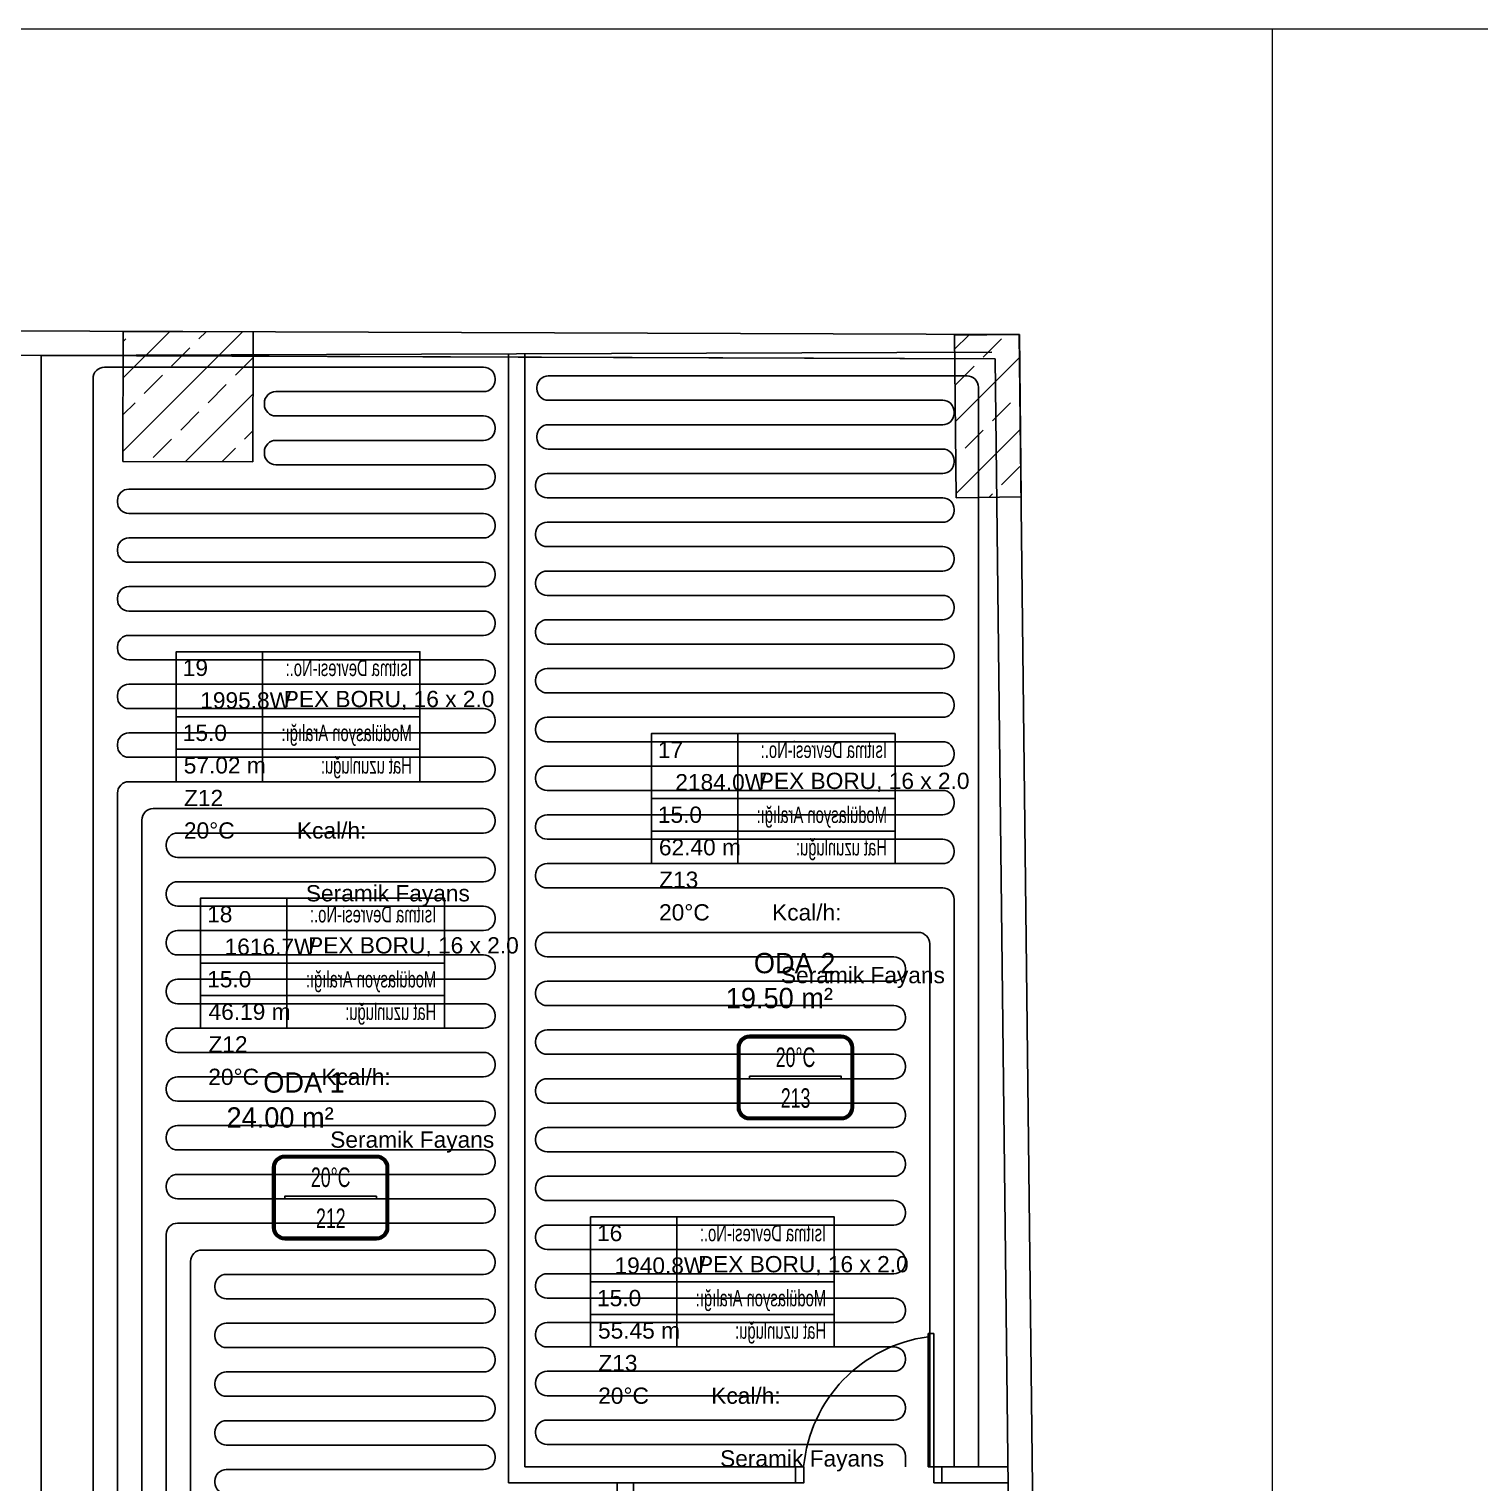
# Model space of a CAD drawing. Header units: centimetres. Extents: x 247996 to 315152, y -468471 to -440326.
# Drawn here: x 288279 to 289172, y -441221 to -440327 of the extents above; entities that cross this region are included whole.
import ezdxf
from ezdxf.enums import TextEntityAlignment as Align

# ---------------------------------------------------------------- set-up
doc = ezdxf.new("R2010")
doc.units = ezdxf.units.CM
doc.layers.add('SCOTT-ANTED', color=144, linetype='CONTINUOUS', lineweight=0)
for name, color, linetype in [('SCOTT-MKDU0', 50, 'CONTINUOUS'), ('SCOTT-MTY-ISIKAYBIMAHAL', 2, 'CONTINUOUS'), ('SCOTT-MTY-PEX-BORU', 1, 'CONTINUOUS'), ('SCOTT-MTY-RADYATÖR', 2, 'CONTINUOUS'), ('SCOTT-MTY-VANA', 1, 'Continuous')]:
    doc.layers.add(name, color=color, linetype=linetype)
doc.styles.add('MtXpl_Comic_Sans_MS', font='comic.ttf')
doc.styles.add('MTYCAPLT', font='arial.ttf')

# ---------------------------------------------------------------- blocks, each defined once
blk = doc.blocks.new('MTY-RADYATOR MAHAL0')
at = {"layer": 'SCOTT-MTY-ISIKAYBIMAHAL', "color": 2}
for points in [[(-35.71, 18.44), (-35.71, -18.44, 0.414214), (-28.21, -25.94), (28.21, -25.94, 0.414214), (35.71, -18.44), (35.71, 18.44, 0.414214), (28.21, 25.94), (-28.21, 25.94, 0.414214)], [(-34.21, 18.44), (-34.21, -18.44, 0.414214), (-28.21, -24.44), (28.21, -24.44, 0.414214), (34.21, -18.44), (34.21, 18.44, 0.414214), (28.21, 24.44), (-28.21, 24.44, 0.414214)]]:
    blk.add_lwpolyline(points, format="xyb", close=True, dxfattribs=at)
at = {"layer": 'SCOTT-MTY-ISIKAYBIMAHAL', "color": 4}
for points in [[(-35.21, 18.44), (-35.21, -18.44, 0.414214), (-28.21, -25.44), (28.21, -25.44, 0.414214), (35.21, -18.44), (35.21, 18.44, 0.414214), (28.21, 25.44), (-28.21, 25.44, 0.414214)], [(-34.71, 18.44), (-34.71, -18.44, 0.414214), (-28.21, -24.94), (28.21, -24.94, 0.414214), (34.71, -18.44), (34.71, 18.44, 0.414214), (28.21, 24.94), (-28.21, 24.94, 0.414214)]]:
    blk.add_lwpolyline(points, format="xyb", close=True, dxfattribs=at)
at = {"layer": 'SCOTT-MTY-ISIKAYBIMAHAL', "color": 2}
blk.add_lwpolyline([(-28.21, 0.75), (28.21, 0.75), (28.21, -0.75), (-28.21, -0.75)], close=True, dxfattribs=at)
at = {"layer": 'SCOTT-MTY-ISIKAYBIMAHAL', "color": 1, "style": 'MTYCAPLT', "width": 0.65}
for tag, p in [('MAHAL_001', (-14.86, 29.85)), ('NO_001', (-8.34, 6.72))]:
    blk.add_attdef(tag, p, '', height=12, rotation=359.99998, dxfattribs=at)
at = {"layer": 'SCOTT-MTY-ISIKAYBIMAHAL', "color": 4, "style": 'MTYCAPLT', "width": 0.65}
for tag, p in [('DERECE_001', (-22.83, -18.47)), ('ISIKAYBI_001', (-22.73, -41.1))]:
    blk.add_attdef(tag, p, '', height=12, rotation=359.99998, dxfattribs=at)
blk.add_attdef('ALAN', text='', height=12, rotation=359.99998, dxfattribs=at).set_placement((0, -50), align=Align.MIDDLE_CENTER)
blk = doc.blocks.new('MTY-ETIKET')
at = {"layer": 'SCOTT-MTY-RADYATÖR'}
for p, q in [((2.687, 0), (2.687, 8)), ((-7, 6), (8, 6)), ((-7, 4), (8, 4)), ((-7, 2), (8, 2))]:
    blk.add_line(p, q, dxfattribs=at)
blk.add_lwpolyline([(8, 0), (8, 8), (-7, 8), (-7, 0)], close=True, dxfattribs=at)
at = {"layer": 'SCOTT-MTY-RADYATÖR', "style": 'MTYCAPLT', "width": 0.65}
for s, p in [('Isıtma Devresi-No.:', (-6.5, 7)), ('Modülasyon Aralığı:', (-6.5, 3)), ('Hat uzunluğu:', (-6.5, 1))]:
    blk.add_text(s, height=1, rotation=359.99998, dxfattribs=at).set_placement(p, align=Align.MIDDLE_LEFT)
for tag, p in [('NO1_001', (5.8, 6.5)), ('AR_001', (6.25, 2.5)), ('UZ_001', (6.312, 0.509))]:
    blk.add_attdef(tag, p, '', height=1, rotation=359.99998, dxfattribs=at)
at = {"layer": 'SCOTT-MTY-RADYATÖR', "color": 2, "style": 'MTYCAPLT', "width": 0.65}
for tag, p in [('BORU_001', (-7.069, 4.59)), ('YER_001', (2.898, 4.5))]:
    blk.add_attdef(tag, p, '', height=1, dxfattribs=at)

msp = doc.modelspace()

# ---------------------------------------------------------------- linework, layer by layer
at = {"layer": 'SCOTT-ANTED'}
for p, q in [((315151.71, -440326.55), (278381.99, -440326.55)), ((289044.17, -440326.55), (289044.17, -447826.55))]:
    msp.add_line(p, q, dxfattribs=at)
at = {"layer": 'SCOTT-MKDU0', "color": 8, "ltscale": 0.03}
for p, q in [((288888.56, -440514.39), (287071.75, -440508.19)), ((287071.75, -440508.19), (288888.56, -440514.39)), ((288337.15, -440512.54), (288336.88, -440592.54)), ((288336.9, -440586.43), (288410.53, -440512.8)), ((288337.05, -440541.37), (288365.78, -440512.64)), ((288417.15, -440512.82), (288337.15, -440512.54)), ((288383.77, -440517.1), (288388.16, -440512.72)), ((288416.88, -440592.82), (288417.15, -440512.82)), ((288337.13, -440518.84), (288338.87, -440517.1)), ((288366.93, -440533.94), (288378.16, -440522.71)), ((288848.7, -440514.89), (288888.7, -440514.43)), ((288849.85, -440614.88), (288848.7, -440514.89)), ((288848.8, -440523.54), (288857.55, -440514.78)), ((288866.46, -440528.33), (288877.69, -440517.1)), ((288918.86, -443160.12), (288888.56, -440514.39)), ((288888.56, -440514.39), (288918.86, -443160.12)), ((288888.7, -440514.43), (288889.84, -440614.42)), ((288873.73, -440529.34), (287086.75, -440523.24)), ((288286.75, -440527.29), (288871.75, -440525.29)), ((288286.75, -440527.29), (288286.75, -441742.11)), ((288286.75, -441727.11), (288286.75, -440527.29)), ((288873.73, -440529.34), (288286.75, -440527.34)), ((288286.75, -440527.34), (288286.75, -441727.11)), ((288286.75, -440527.34), (288286.75, -441742.11)), ((288406.22, -440539.55), (288417.1, -440528.68)), ((288574.25, -440526.31), (288574.25, -441220.98)), ((288584.25, -440526.27), (288584.25, -441210.98)), ((288849.31, -440567.93), (288888.86, -440528.38)), ((288903.86, -443159.51), (288873.73, -440529.34)), ((288887.45, -441727.11), (288873.73, -440529.34)), ((288350.1, -440550.78), (288361.32, -440539.55)), ((288849.62, -440545.17), (288860.85, -440533.94)), ((288389.39, -440556.39), (288400.61, -440545.17)), ((288336.98, -440563.9), (288344.48, -440556.39)), ((288375.55, -440592.68), (288417.02, -440551.21)), ((288872.07, -440567.62), (288883.3, -440556.39)), ((288888.91, -440550.78), (288889.11, -440550.58)), ((288372.55, -440573.23), (288383.77, -440562)), ((288411.84, -440578.84), (288416.94, -440573.73)), ((288849.82, -440612.32), (288889.37, -440572.77)), ((288855.24, -440584.45), (288866.46, -440573.23)), ((288355.71, -440590.07), (288366.93, -440578.84)), ((288397.92, -440592.75), (288406.22, -440584.45)), ((288336.88, -440592.54), (288416.88, -440592.82)), ((288849.56, -440590.13), (288849.62, -440590.07)), ((288877.69, -440606.9), (288888.91, -440595.68)), ((288889.84, -440614.42), (288849.85, -440614.88)), ((288869.94, -440614.65), (288872.07, -440612.52)), ((288755.93, -441210.98), (288584.25, -441210.98)), ((288881.54, -441210.98), (288832.61, -441210.98)), ((288755.93, -441220.98), (288574.25, -441220.98)), ((288755.93, -441220.98), (288574.25, -441220.98)), ((288641.13, -441220.75), (288641.13, -441241.83)), ((288651.13, -441220.75), (288651.13, -441241.83)), ((288881.65, -441220.98), (288835.93, -441220.98))]:
    msp.add_line(p, q, dxfattribs=at)
msp.add_lwpolyline([(288835.93, -441210.98), (288832.61, -441210.98), (288832.61, -441129.11), (288835.93, -441129.11)], close=True, dxfattribs=at)
for points in [[(288750.93, -441220.98), (288755.93, -441220.98), (288755.93, -441210.98), (288750.93, -441210.98), (288750.93, -441220.98)], [(288835.93, -441220.98), (288840.93, -441220.98), (288840.93, -441210.98), (288835.93, -441210.98), (288835.93, -441220.98)]]:
    msp.add_lwpolyline(points, dxfattribs=at)
msp.add_arc((288844.49, -441219.2), 88.95, 97.67474, 174.69191, dxfattribs=at)
at = {"layer": 'SCOTT-MTY-PEX-BORU'}
for points in [[(288318.64, -441340.98), (288318.64, -440541.58, -0.414214), (288325.64, -440534.58), (288559, -440534.58, -0.414214), (288566, -440541.58), (288566, -440542.58, -0.414214), (288559, -440549.58), (288431.09, -440549.58, 0.414214), (288424.09, -440556.58), (288424.09, -440557.58, 0.414214), (288431.09, -440564.58), (288559, -440564.58, -0.414214), (288566, -440571.58), (288566, -440572.58, -0.414214), (288559, -440579.58), (288431.09, -440579.58, 0.414214), (288424.09, -440586.58), (288424.09, -440587.58, 0.414214), (288431.09, -440594.58), (288559, -440594.58, -0.414214), (288566, -440601.58), (288566, -440602.58, -0.414214), (288559, -440609.58), (288340.64, -440609.58, 0.414214), (288333.64, -440616.58), (288333.64, -440617.58, 0.414214), (288340.64, -440624.58), (288559, -440624.58, -0.414214), (288566, -440631.58), (288566, -440632.58, -0.414214), (288559, -440639.58), (288340.64, -440639.58, 0.414214), (288333.64, -440646.58), (288333.64, -440647.58, 0.414214), (288340.64, -440654.58), (288559, -440654.58, -0.414214), (288566, -440661.58), (288566, -440662.58, -0.414214), (288559, -440669.58), (288340.64, -440669.58, 0.414214), (288333.64, -440676.58), (288333.64, -440677.58, 0.414214), (288340.64, -440684.58), (288559, -440684.58, -0.414214), (288566, -440691.58), (288566, -440692.58, -0.414214), (288559, -440699.58), (288340.64, -440699.58, 0.414214), (288333.64, -440706.58), (288333.64, -440707.58, 0.414214), (288340.64, -440714.58), (288559, -440714.58, -0.414214), (288566, -440721.58), (288566, -440722.58, -0.414214), (288559, -440729.58), (288340.64, -440729.58, 0.414214), (288333.64, -440736.58), (288333.64, -440737.58, 0.414214), (288340.64, -440744.58), (288559, -440744.58, -0.414214), (288566, -440751.58), (288566, -440752.58, -0.414214), (288559, -440759.58), (288340.64, -440759.58, 0.414214), (288333.64, -440766.58), (288333.64, -440767.58, 0.414214), (288340.64, -440774.58), (288559, -440774.58, -0.414214), (288566, -440781.58), (288566, -440782.58, -0.414214), (288559, -440789.58), (288340.64, -440789.58, 0.414214), (288333.64, -440796.58), (288333.64, -441340.98)], [(288863.5, -441210.98), (288863.5, -440546.95, 0.414214), (288856.5, -440539.95), (288598.79, -440539.95, 0.414214), (288591.79, -440546.95), (288591.79, -440547.95, 0.414214), (288598.79, -440554.95), (288841.5, -440554.95, -0.414214), (288848.5, -440561.95), (288848.5, -440562.95, -0.414214), (288841.5, -440569.95), (288598.79, -440569.95, 0.414214), (288591.79, -440576.95), (288591.79, -440577.95, 0.414214), (288598.79, -440584.95), (288841.5, -440584.95, -0.414214), (288848.5, -440591.95), (288848.5, -440592.95, -0.414214), (288841.5, -440599.95), (288598, -440599.95, 0.414214), (288591, -440606.95), (288591, -440607.95, 0.414214), (288598, -440614.95), (288841.5, -440614.95, -0.414214), (288848.5, -440621.95), (288848.5, -440622.95, -0.414214), (288841.5, -440629.95), (288598, -440629.95, 0.414214), (288591, -440636.95), (288591, -440637.95, 0.414214), (288598, -440644.95), (288841.5, -440644.95, -0.414214), (288848.5, -440651.95), (288848.5, -440652.95, -0.414214), (288841.5, -440659.95), (288598, -440659.95, 0.414214), (288591, -440666.95), (288591, -440667.95, 0.414214), (288598, -440674.95), (288841.5, -440674.95, -0.414214), (288848.5, -440681.95), (288848.5, -440682.95, -0.414214), (288841.5, -440689.95), (288598, -440689.95, 0.414214), (288591, -440696.95), (288591, -440697.95, 0.414214), (288598, -440704.95), (288841.5, -440704.95, -0.414214), (288848.5, -440711.95), (288848.5, -440712.95, -0.414214), (288841.5, -440719.95), (288598, -440719.95, 0.414214), (288591, -440726.95), (288591, -440727.95, 0.414214), (288598, -440734.95), (288841.5, -440734.95, -0.414214), (288848.5, -440741.95), (288848.5, -440742.95, -0.414214), (288841.5, -440749.95), (288598, -440749.95, 0.414214), (288591, -440756.95), (288591, -440757.95, 0.414214), (288598, -440764.95), (288841.5, -440764.95, -0.414214), (288848.5, -440771.95), (288848.5, -440772.95, -0.414214), (288841.5, -440779.95), (288598, -440779.95, 0.414214), (288591, -440786.95), (288591, -440787.95, 0.414214), (288598, -440794.95), (288841.5, -440794.95, -0.414214), (288848.5, -440801.95), (288848.5, -440802.95, -0.414214), (288841.5, -440809.95), (288598, -440809.95, 0.414214), (288591, -440816.95), (288591, -440817.95, 0.414214), (288598, -440824.95), (288841.5, -440824.95, -0.414214), (288848.5, -440831.95), (288848.5, -440832.95, -0.414214), (288841.5, -440839.95), (288598, -440839.95, 0.414214), (288591, -440846.95), (288591, -440847.95, 0.414214), (288598, -440854.95), (288841.5, -440854.95, -0.414214), (288848.5, -440861.95), (288848.5, -441210.98)], [(288348.64, -441340.98), (288348.64, -440813.14, -0.414214), (288355.64, -440806.14), (288559, -440806.14, -0.414214), (288566, -440813.14), (288566, -440814.14, -0.414214), (288559, -440821.14), (288370.64, -440821.14, 0.414214), (288363.64, -440828.14), (288363.64, -440829.14, 0.414214), (288370.64, -440836.14), (288559, -440836.14, -0.414214), (288566, -440843.14), (288566, -440844.14, -0.414214), (288559, -440851.14), (288370.64, -440851.14, 0.414214), (288363.64, -440858.14), (288363.64, -440859.14, 0.414214), (288370.64, -440866.14), (288559, -440866.14, -0.414214), (288566, -440873.14), (288566, -440874.14, -0.414214), (288559, -440881.14), (288370.64, -440881.14, 0.414214), (288363.64, -440888.14), (288363.64, -440889.14, 0.414214), (288370.64, -440896.14), (288559, -440896.14, -0.414214), (288566, -440903.14), (288566, -440904.14, -0.414214), (288559, -440911.14), (288370.64, -440911.14, 0.414214), (288363.64, -440918.14), (288363.64, -440919.14, 0.414214), (288370.64, -440926.14), (288559, -440926.14, -0.414214), (288566, -440933.14), (288566, -440934.14, -0.414214), (288559, -440941.14), (288370.64, -440941.14, 0.414214), (288363.64, -440948.14), (288363.64, -440949.14, 0.414214), (288370.64, -440956.14), (288559, -440956.14, -0.414214), (288566, -440963.14), (288566, -440964.14, -0.414214), (288559, -440971.14), (288370.64, -440971.14, 0.414214), (288363.64, -440978.14), (288363.64, -440979.14, 0.414214), (288370.64, -440986.14), (288559, -440986.14, -0.414214), (288566, -440993.14), (288566, -440994.14, -0.414214), (288559, -441001.14), (288370.64, -441001.14, 0.414214), (288363.64, -441008.14), (288363.64, -441009.14, 0.414214), (288370.64, -441016.14), (288559, -441016.14, -0.414214), (288566, -441023.14), (288566, -441024.14, -0.414214), (288559, -441031.14), (288370.64, -441031.14, 0.414214), (288363.64, -441038.14), (288363.64, -441039.14, 0.414214), (288370.64, -441046.14), (288559, -441046.14, -0.414214), (288566, -441053.14), (288566, -441054.14, -0.414214), (288559, -441061.14), (288370.64, -441061.14, 0.414214), (288363.64, -441068.14), (288363.64, -441340.98)], [(288833.5, -441210.98), (288833.5, -440889.3, 0.414214), (288826.5, -440882.3), (288598, -440882.3, 0.414214), (288591, -440889.3), (288591, -440890.3, 0.414214), (288598, -440897.3), (288811.5, -440897.3, -0.414214), (288818.5, -440904.3), (288818.5, -440905.3, -0.414214), (288811.5, -440912.3), (288598, -440912.3, 0.414214), (288591, -440919.3), (288591, -440920.3, 0.414214), (288598, -440927.3), (288811.5, -440927.3, -0.414214), (288818.5, -440934.3), (288818.5, -440935.3, -0.414214), (288811.5, -440942.3), (288598, -440942.3, 0.414214), (288591, -440949.3), (288591, -440950.3, 0.414214), (288598, -440957.3), (288811.5, -440957.3, -0.414214), (288818.5, -440964.3), (288818.5, -440965.3, -0.414214), (288811.5, -440972.3), (288598, -440972.3, 0.414214), (288591, -440979.3), (288591, -440980.3, 0.414214), (288598, -440987.3), (288811.5, -440987.3, -0.414214), (288818.5, -440994.3), (288818.5, -440995.3, -0.414214), (288811.5, -441002.3), (288598, -441002.3, 0.414214), (288591, -441009.3), (288591, -441010.3, 0.414214), (288598, -441017.3), (288811.5, -441017.3, -0.414214), (288818.5, -441024.3), (288818.5, -441025.3, -0.414214), (288811.5, -441032.3), (288598, -441032.3, 0.414214), (288591, -441039.3), (288591, -441040.3, 0.414214), (288598, -441047.3), (288811.5, -441047.3, -0.414214), (288818.5, -441054.3), (288818.5, -441055.3, -0.414214), (288811.5, -441062.3), (288598, -441062.3, 0.414214), (288591, -441069.3), (288591, -441070.3, 0.414214), (288598, -441077.3), (288811.5, -441077.3, -0.414214), (288818.5, -441084.3), (288818.5, -441085.3, -0.414214), (288811.5, -441092.3), (288598, -441092.3, 0.414214), (288591, -441099.3), (288591, -441100.3, 0.414214), (288598, -441107.3), (288811.5, -441107.3, -0.414214), (288818.5, -441114.3), (288818.5, -441115.3, -0.414214), (288811.5, -441122.3), (288598, -441122.3, 0.414214), (288591, -441129.3), (288591, -441130.3, 0.414214), (288598, -441137.3), (288811.5, -441137.3, -0.414214), (288818.5, -441144.3), (288818.5, -441145.3, -0.414214), (288811.5, -441152.3), (288598, -441152.3, 0.414214), (288591, -441159.3), (288591, -441160.3, 0.414214), (288598, -441167.3), (288811.5, -441167.3, -0.414214), (288818.5, -441174.3), (288818.5, -441175.3, -0.414214), (288811.5, -441182.3), (288598, -441182.3, 0.414214), (288591, -441189.3), (288591, -441190.3, 0.414214), (288598, -441197.3), (288811.5, -441197.3, -0.414214), (288818.5, -441204.3), (288818.5, -441210.98)], [(288378.64, -441340.98), (288378.64, -441084.7, -0.414214), (288385.64, -441077.7), (288559, -441077.7, -0.414214), (288566, -441084.7), (288566, -441085.7, -0.414214), (288559, -441092.7), (288400.64, -441092.7, 0.414214), (288393.64, -441099.7), (288393.64, -441100.7, 0.414214), (288400.64, -441107.7), (288559, -441107.7, -0.414214), (288566, -441114.7), (288566, -441115.7, -0.414214), (288559, -441122.7), (288400.64, -441122.7, 0.414214), (288393.64, -441129.7), (288393.64, -441130.7, 0.414214), (288400.64, -441137.7), (288559, -441137.7, -0.414214), (288566, -441144.7), (288566, -441145.7, -0.414214), (288559, -441152.7), (288400.64, -441152.7, 0.414214), (288393.64, -441159.7), (288393.64, -441160.7, 0.414214), (288400.64, -441167.7), (288559, -441167.7, -0.414214), (288566, -441174.7), (288566, -441175.7, -0.414214), (288559, -441182.7), (288400.64, -441182.7, 0.414214), (288393.64, -441189.7), (288393.64, -441190.7, 0.414214), (288400.64, -441197.7), (288559, -441197.7, -0.414214), (288566, -441204.7), (288566, -441205.7, -0.414214), (288559, -441212.7), (288400.64, -441212.7, 0.414214), (288393.64, -441219.7), (288393.64, -441220.7, 0.414214), (288400.64, -441227.7)]]:
    msp.add_lwpolyline(points, format="xyb", dxfattribs=at)

# ---------------------------------------------------------------- block references
at = {"layer": 'SCOTT-MTY-VANA'}
ref = msp.add_blockref('MTY-ETIKET', (288449.82, -440789.58), dxfattribs=dict(at, xscale=-10, yscale=10))
ref.add_attrib('UZ_001', '57.02 m', (288374.44, -440784.52), dxfattribs={"layer": 'SCOTT-MTY-RADYATÖR', "height": 10, "rotation": 0.00002, "style": 'MTYCAPLT'})
ref.add_attrib('AR_001', '15.0', (288373.83, -440764.52), dxfattribs={"layer": 'SCOTT-MTY-RADYATÖR', "height": 10, "rotation": 0.00002, "style": 'MTYCAPLT'})
ref.add_attrib('NO1_001', '19', (288373.83, -440724.52), dxfattribs={"layer": 'SCOTT-MTY-RADYATÖR', "height": 10, "rotation": 0.00002, "style": 'MTYCAPLT'})
ref.add_attrib('BORU_001', 'PEX BORU, 16 x 2.0', (288435.96, -440743.68), dxfattribs={"layer": 'SCOTT-MTY-RADYATÖR', "height": 10, "style": 'MTYCAPLT'})
ref.add_attrib('NO_001', 'Z12', (288374.64, -440804.61), dxfattribs={"layer": 'SCOTT-MTY-RADYATÖR', "height": 10, "style": 'MTYCAPLT'})
ref.add_attrib('DERECE_001', '20%%DC', (288374.55, -440824.58), dxfattribs={"layer": 'SCOTT-MTY-RADYATÖR', "height": 10, "style": 'MTYCAPLT'})
ref.add_attrib('KCAL/H:_001', 'Kcal/h:', (288444.11, -440824.58), dxfattribs={"layer": 'SCOTT-MTY-RADYATÖR', "height": 10, "style": 'MTYCAPLT'})
ref.add_attrib('MALZEMECINSI_001', 'Seramik Fayans', (288449.57, -440863.2), dxfattribs={"layer": 'SCOTT-MTY-RADYATÖR', "height": 10, "style": 'MTYCAPLT'})
ref.add_attrib('YER_001', '1995.8W', (288384.58, -440744.52), dxfattribs={"layer": 'SCOTT-MTY-RADYATÖR', "height": 10, "style": 'MTYCAPLT'})
ref = msp.add_blockref('MTY-ETIKET', (288742.19, -440839.95), dxfattribs=dict(at, xscale=-10, yscale=10))
ref.add_attrib('UZ_001', '62.40 m', (288666.85, -440834.88), dxfattribs={"layer": 'SCOTT-MTY-RADYATÖR', "height": 10, "rotation": 0.00002, "style": 'MTYCAPLT'})
ref.add_attrib('AR_001', '15.0', (288666.2, -440814.88), dxfattribs={"layer": 'SCOTT-MTY-RADYATÖR', "height": 10, "rotation": 0.00002, "style": 'MTYCAPLT'})
ref.add_attrib('NO1_001', '17', (288666.2, -440774.97), dxfattribs={"layer": 'SCOTT-MTY-RADYATÖR', "height": 10, "rotation": 0.00002, "style": 'MTYCAPLT'})
ref.add_attrib('BORU_001', 'PEX BORU, 16 x 2.0', (288728.33, -440794.05), dxfattribs={"layer": 'SCOTT-MTY-RADYATÖR', "height": 10, "style": 'MTYCAPLT'})
ref.add_attrib('NO_001', 'Z13', (288667.01, -440854.88), dxfattribs={"layer": 'SCOTT-MTY-RADYATÖR', "height": 10, "style": 'MTYCAPLT'})
ref.add_attrib('DERECE_001', '20%%DC', (288666.92, -440874.95), dxfattribs={"layer": 'SCOTT-MTY-RADYATÖR', "height": 10, "style": 'MTYCAPLT'})
ref.add_attrib('KCAL/H:_001', 'Kcal/h:', (288736.48, -440874.95), dxfattribs={"layer": 'SCOTT-MTY-RADYATÖR', "height": 10, "style": 'MTYCAPLT'})
ref.add_attrib('MALZEMECINSI_001', 'Seramik Fayans', (288741.93, -440913.56), dxfattribs={"layer": 'SCOTT-MTY-RADYATÖR', "height": 10, "style": 'MTYCAPLT'})
ref.add_attrib('YER_001', '2184.0W', (288676.94, -440794.88), dxfattribs={"layer": 'SCOTT-MTY-RADYATÖR', "height": 10, "style": 'MTYCAPLT'})
ref = msp.add_blockref('MTY-ETIKET', (288464.82, -440941.14), dxfattribs=dict(at, xscale=-10, yscale=10))
ref.add_attrib('UZ_001', '46.19 m', (288389.7, -440936.08), dxfattribs={"layer": 'SCOTT-MTY-RADYATÖR', "height": 10, "rotation": 0.00002, "style": 'MTYCAPLT'})
ref.add_attrib('AR_001', '15.0', (288388.83, -440916.08), dxfattribs={"layer": 'SCOTT-MTY-RADYATÖR', "height": 10, "rotation": 0.00002, "style": 'MTYCAPLT'})
ref.add_attrib('NO1_001', '18', (288388.83, -440876.08), dxfattribs={"layer": 'SCOTT-MTY-RADYATÖR', "height": 10, "rotation": 0.00002, "style": 'MTYCAPLT'})
ref.add_attrib('BORU_001', 'PEX BORU, 16 x 2.0', (288450.96, -440895.24), dxfattribs={"layer": 'SCOTT-MTY-RADYATÖR', "height": 10, "style": 'MTYCAPLT'})
ref.add_attrib('NO_001', 'Z12', (288389.64, -440956.16), dxfattribs={"layer": 'SCOTT-MTY-RADYATÖR', "height": 10, "style": 'MTYCAPLT'})
ref.add_attrib('DERECE_001', '20%%DC', (288389.55, -440976.14), dxfattribs={"layer": 'SCOTT-MTY-RADYATÖR', "height": 10, "style": 'MTYCAPLT'})
ref.add_attrib('KCAL/H:_001', 'Kcal/h:', (288459.11, -440976.14), dxfattribs={"layer": 'SCOTT-MTY-RADYATÖR', "height": 10, "style": 'MTYCAPLT'})
ref.add_attrib('MALZEMECINSI_001', 'Seramik Fayans', (288464.57, -441014.76), dxfattribs={"layer": 'SCOTT-MTY-RADYATÖR', "height": 10, "style": 'MTYCAPLT'})
ref.add_attrib('YER_001', '1616.7W', (288399.58, -440896.08), dxfattribs={"layer": 'SCOTT-MTY-RADYATÖR', "height": 10, "style": 'MTYCAPLT'})
ref = msp.add_blockref('MTY-RADYATOR MAHAL0', (288750.86, -440971.55), dxfattribs=dict(at, xscale=-1, rotation=180))
ref.add_attrib('DERECE_001', '20%%DC', (288738.75, -440965.08), dxfattribs={"layer": 'SCOTT-MTY-ISIKAYBIMAHAL', "color": 4, "height": 12, "rotation": 0.00002, "style": 'MTYCAPLT', "width": 0.65})
ref.add_attrib('NO_001', '213', (288741.86, -440990.19), dxfattribs={"layer": 'SCOTT-MTY-ISIKAYBIMAHAL', "color": 1, "height": 12, "rotation": 0.00002, "style": 'MTYCAPLT', "width": 0.65})
ref = msp.add_blockref('MTY-RADYATOR MAHAL0', (288464.82, -441045.39), dxfattribs=dict(at, xscale=-1, rotation=180))
ref.add_attrib('DERECE_001', '20%%DC', (288452.7, -441038.92), dxfattribs={"layer": 'SCOTT-MTY-ISIKAYBIMAHAL', "color": 4, "height": 12, "rotation": 0.00002, "style": 'MTYCAPLT', "width": 0.65})
ref.add_attrib('NO_001', '212', (288455.86, -441064.14), dxfattribs={"layer": 'SCOTT-MTY-ISIKAYBIMAHAL', "color": 1, "height": 12, "rotation": 0.00002, "style": 'MTYCAPLT', "width": 0.65})
ref = msp.add_blockref('MTY-ETIKET', (288704.75, -441137.3), dxfattribs=dict(at, xscale=-10, yscale=10))
ref.add_attrib('UZ_001', '55.45 m', (288629.37, -441132.21), dxfattribs={"layer": 'SCOTT-MTY-RADYATÖR', "height": 10, "rotation": 0.00002, "style": 'MTYCAPLT'})
ref.add_attrib('AR_001', '15.0', (288628.76, -441112.24), dxfattribs={"layer": 'SCOTT-MTY-RADYATÖR', "height": 10, "rotation": 0.00002, "style": 'MTYCAPLT'})
ref.add_attrib('NO1_001', '16', (288628.76, -441072.24), dxfattribs={"layer": 'SCOTT-MTY-RADYATÖR', "height": 10, "rotation": 0.00002, "style": 'MTYCAPLT'})
ref.add_attrib('BORU_001', 'PEX BORU, 16 x 2.0', (288690.89, -441091.4), dxfattribs={"layer": 'SCOTT-MTY-RADYATÖR', "height": 10, "style": 'MTYCAPLT'})
ref.add_attrib('NO_001', 'Z13', (288629.57, -441152.23), dxfattribs={"layer": 'SCOTT-MTY-RADYATÖR', "height": 10, "style": 'MTYCAPLT'})
ref.add_attrib('DERECE_001', '20%%DC', (288629.48, -441172.3), dxfattribs={"layer": 'SCOTT-MTY-RADYATÖR', "height": 10, "style": 'MTYCAPLT'})
ref.add_attrib('KCAL/H:_001', 'Kcal/h:', (288699.04, -441172.3), dxfattribs={"layer": 'SCOTT-MTY-RADYATÖR', "height": 10, "style": 'MTYCAPLT'})
ref.add_attrib('MALZEMECINSI_001', 'Seramik Fayans', (288704.5, -441210.92), dxfattribs={"layer": 'SCOTT-MTY-RADYATÖR', "height": 10, "style": 'MTYCAPLT'})
ref.add_attrib('YER_001', '1940.8W', (288639.51, -441092.24), dxfattribs={"layer": 'SCOTT-MTY-RADYATÖR', "height": 10, "style": 'MTYCAPLT'})

# ---------------------------------------------------------------- texts
at = {"layer": 'SCOTT-MKDU0', "color": 8, "ltscale": 0.03, "style": 'MtXpl_Comic_Sans_MS'}
for s, p in [('ODA 2', (288725.28, -440907.41)), ('19.50 m²', (288708, -440928.93)), ('ODA 1', (288423.36, -440980.86)), ('24.00 m²', (288400.75, -441002.39))]:
    msp.add_text(s, height=12.5, dxfattribs=at).set_placement(p)

doc.saveas('drawing.dxf')
